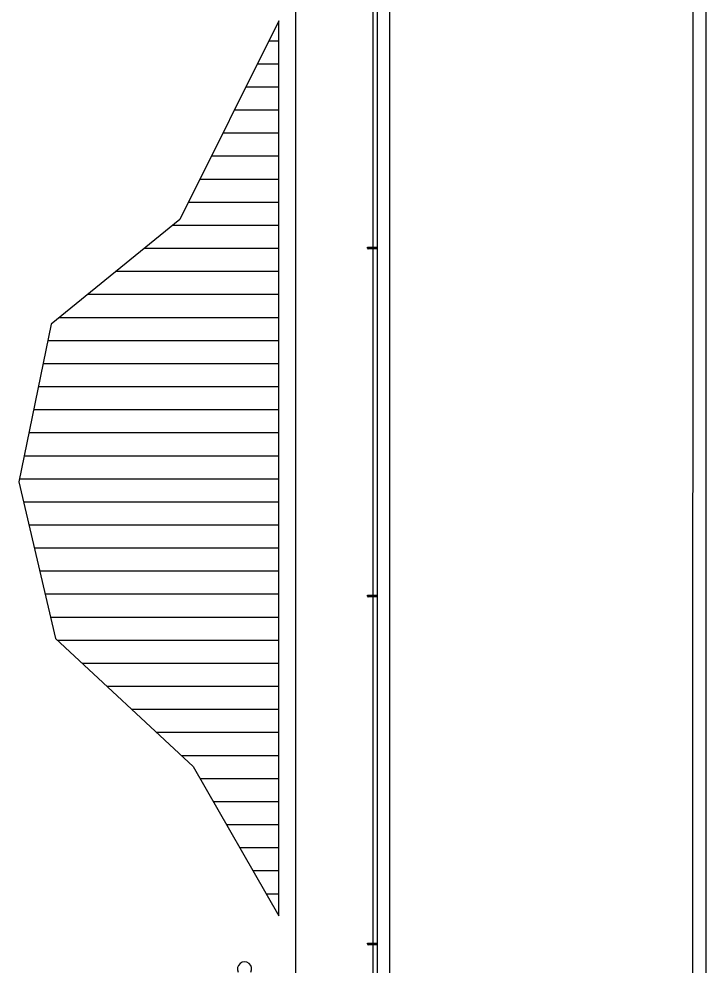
# Model space of a CAD drawing. Header units: metres. Extents: x 0 to 63075, y 0 to 44550.
# Drawn here: x 61002 to 61405, y 36921 to 37476 of the extents above; entities that cross this region are included whole.
import ezdxf

# ---------------------------------------------------------------- set-up
doc = ezdxf.new("R2010")
doc.units = ezdxf.units.M
doc.header["$LTSCALE"] = 75
for name, color, linetype in [('GSB', 7, 'Continuous'), ('ML6', 1, 'Continuous'), ('SL1', 8, 'Continuous')]:
    doc.layers.add(name, color=color, linetype=linetype)

# ---------------------------------------------------------------- blocks, each defined once
blk = doc.blocks.new('A$C6bae614f')
at = {"layer": 'SL1'}
h = blk.add_hatch(dxfattribs=at)
h.set_pattern_fill('_USER', color=256, scale=90, angle=-0.0019, style=0, pattern_type=0)
h.set_pattern_definition([(359.99813, (326091.565, -18363.04), (0.00294, 90), [])])
h.paths.add_polyline_path([(421403.5, 20876), (421403.6, 24370.1), (421016.8, 23594.6), (420515, 23185.8), (420389, 22570.8), (420531.6, 21958.5), (421068.7, 21459)])
for p, q in [((421469.5, 17752.7), (421470.6, 50902.7)), ((421770.6, 50902.7), (421769.5, 17752.7)), ((423019.5, 17752.7), (423020.6, 50902.7)), ((423070.6, 50902.6), (423069.5, 17752.6)), ((421788.7, 19768.7), (421789, 30371.3)), ((421836.9, 19744.6), (421837.3, 30371.3)), ((421749.2, 23483), (421749.2, 23486.1)), ((421749.2, 23486.1), (421788.8, 23486.1)), ((421788.8, 23479.8), (421752.4, 23479.8)), ((421749.2, 22127.8), (421788.7, 22127.8)), ((421749.2, 22124.6), (421749.2, 22127.8)), ((421788.7, 22121.5), (421752.3, 22121.5)), ((421749.1, 20769.5), (421788.7, 20769.5)), ((421749.1, 20766.3), (421749.1, 20769.5)), ((421788.7, 20763.1), (421752.3, 20763.1))]:
    blk.add_line(p, q, dxfattribs=at)
blk.add_lwpolyline([(421403.5, 20876), (421403.6, 24370.1), (421016.8, 23594.6), (420515, 23185.8), (420389, 22570.8), (420531.6, 21958.5), (421068.7, 21459)], close=True, dxfattribs=at)
for centre, radius, start, end in [((421752.4, 23483), 3.17, 179.9981, 269.9981), ((421752.3, 22124.6), 3.17, 179.9981, 269.9981), ((421752.3, 20766.3), 3.17, 179.9981, 269.9981), ((421269.6, 20668.5), 27.8, 332.3538, 207.6424)]:
    blk.add_arc(centre, radius, start, end, dxfattribs=at)
blk = doc.blocks.new('zw$15D4')
at = {"layer": 'ML6', "xscale": 0.2502808837766805, "yscale": 0.2502808837766805, "zscale": 0.2502808837766805}
blk.add_blockref('A$C6bae614f', (-85544.74, -3177.34), dxfattribs=at)

msp = doc.modelspace()

# ---------------------------------------------------------------- block references
at = {"layer": 'GSB', "xscale": 0.6000000000000068, "yscale": 0.6000000000000068, "zscale": 0.6000000000000068}
msp.add_blockref('zw$15D4', (49200, 35721.63), dxfattribs=at)

doc.saveas('drawing.dxf')
